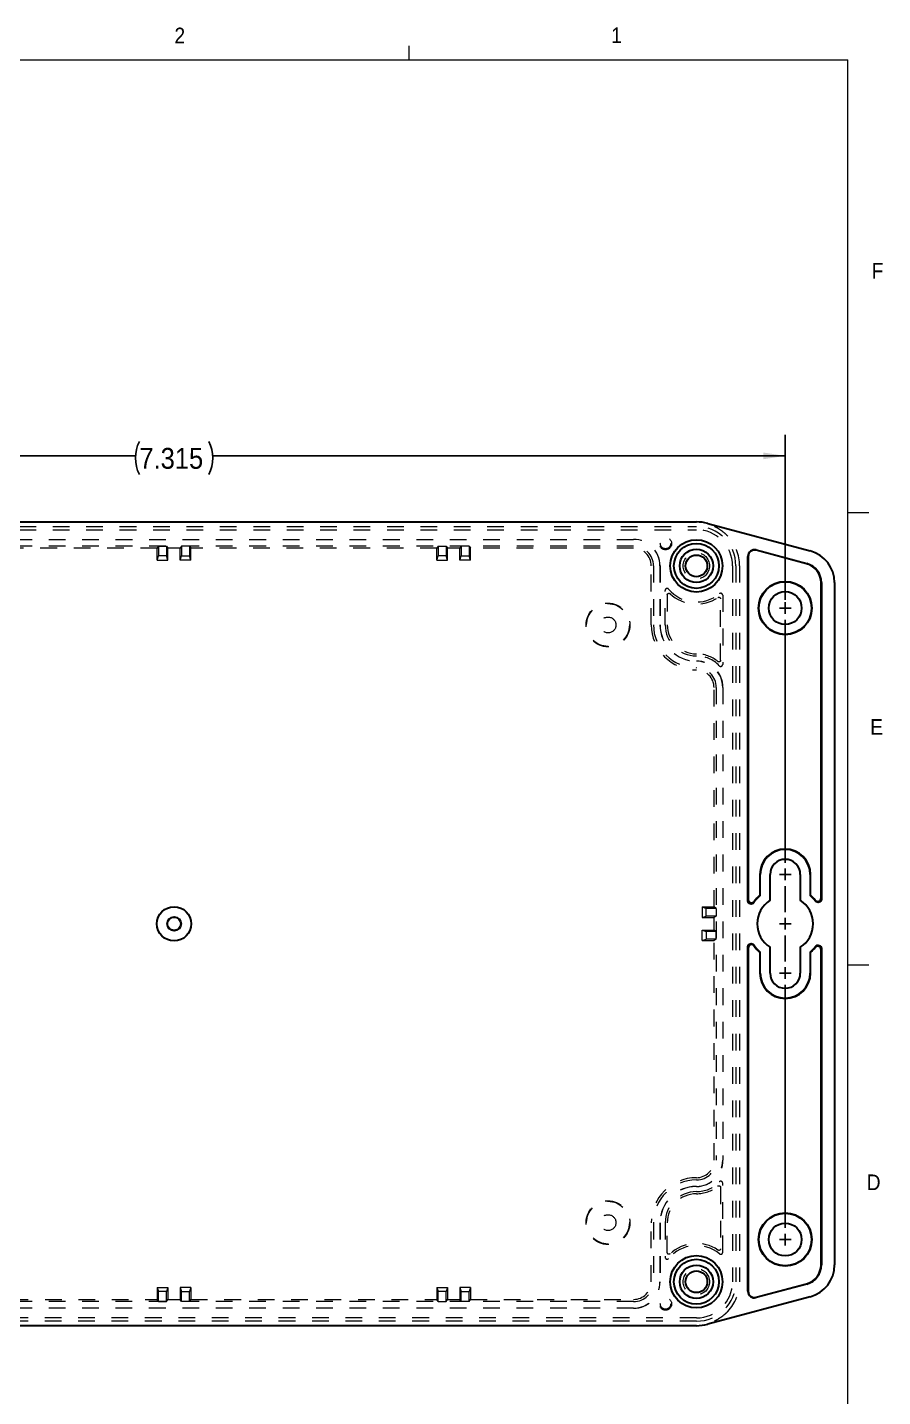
# Model space of a CAD drawing. Header units: inches. Extents: x 0.3 to 21.8, y 0.2 to 16.9.
# Drawn here: x 16.61 to 21.73, y 8.66 to 16.86 of the extents above; entities that cross this region are included whole.
import ezdxf

# ---------------------------------------------------------------- set-up
doc = ezdxf.new("R2010")
doc.units = ezdxf.units.IN
doc.header["$MEASUREMENT"] = 0
doc.linetypes.add('SLD-Dashed', pattern=[0.075, 0.05, -0.025])
doc.linetypes.add('SLD-Solid', pattern=[0])
doc.layers.add('SLD-0', color=7, linetype='SLD-Solid')
doc.styles.add('SLDTEXTSTYLE1', font='GOTHIC.TTF', dxfattribs={"width": 0.913})
doc.dimstyles.new('SLDDIMSTYLE0', dxfattribs={"dimtxt": 0.125, "dimasz": 0.13, "dimexe": 0, "dimexo": 0.0625, "dimgap": 0.03125, "dimtad": 0, "dimtih": 1, "dimtoh": 1, "dimdec": 3, "dimrnd": 1e-09, "dimzin": 12, "dimdsep": 46, "dimtxsty": 'SLDTEXTSTYLE1', "dimsah": 1, "dimcen": 0.09, "dimadec": 0, "dimazin": 3, "dimtfac": 1, "dimtdec": 3, "dimtofl": 0, "dimtmove": 0, "dimatfit": 3, "dimfxl": 0, "dimfrac": 2, "dimtolj": 1, "dimtzin": 12, "dimarcsym": 0})

# ---------------------------------------------------------------- blocks, each defined once
blk = doc.blocks.new('*D64')
at = {"layer": 'SLD-0'}
for p, q in [((13.8332, 13.4298), (13.8332, 14.4157)), ((21.1478, 13.4298), (21.1478, 14.4157)), ((13.8332, 14.2907), (17.2593, 14.2907)), ((21.1478, 14.2907), (17.7217, 14.2907))]:
    blk.add_line(p, q, dxfattribs=at)
for centre, start, end in [((17.4811, 14.278), 153.43495, 206.56505), ((17.4999, 14.278), 333.43495, 26.56505)]:
    blk.add_arc(centre, 0.2219, start, end, dxfattribs=at)
for points in [[(13.8332, 14.2907), (13.9632, 14.2707), (13.9632, 14.3107)], [(21.1478, 14.2907), (21.0178, 14.3107), (21.0178, 14.2707)]]:
    blk.add_solid(points, dxfattribs=at)
at = {"layer": 'SLD-0', "insert": (17.2827, 14.3384, -0.7146), "char_height": 0.125, "attachment_point": 1, "style": 'SLDTEXTSTYLE1'}
blk.add_mtext('7.315', dxfattribs=at)
blk = doc.blocks.new('SW_CENTERMARKSYMBOL_4')
at = {"layer": 'SLD-0', "color": 0}
for p, q in [((0, 0), (-0.035, 0)), ((0, 0), (0, 0.035)), ((0, 0), (0.035, 0)), ((0, 0), (0, -0.035)), ((0, -0.07), (0, -1.5245)), ((0, -1.5945), (-0.035, -1.5945)), ((0, -1.5945), (0, -1.5595)), ((0, -1.5945), (0.035, -1.5945)), ((0, -1.5945), (0, -1.6295)), ((0, -1.6645), (0, -1.8198)), ((0, -1.8898), (0, -1.8548)), ((0, -1.8898), (-0.035, -1.8898)), ((0, -1.8898), (0.035, -1.8898)), ((0, -1.8898), (0, -1.9248)), ((0, -1.9598), (0, -2.115)), ((0, -2.185), (-0.035, -2.185)), ((0, -2.185), (0, -2.15)), ((0, -2.185), (0.035, -2.185)), ((0, -2.185), (0, -2.22)), ((0, -2.255), (0, -3.7095)), ((0, -3.7795), (0, -3.7445)), ((0, -3.7795), (-0.035, -3.7795)), ((0, -3.7795), (0.035, -3.7795)), ((0, -3.7795), (0, -3.8145))]:
    blk.add_line(p, q, dxfattribs=at)

msp = doc.modelspace()

# ---------------------------------------------------------------- linework, layer by layer
at = {"color": 7, "linetype": 'SLD-Solid', "lineweight": 0}
for p, q in [((18.89788, 16.6606), (18.89788, 16.7454)), ((0.52288, 16.6606), (21.52288, 16.6606)), ((21.52288, 0.4106), (21.52288, 16.6606)), ((21.52288, 13.9516), (21.64788, 13.9516)), ((21.52288, 11.2436), (21.64788, 11.2436))]:
    msp.add_line(p, q, dxfattribs=at)
at = {"color": 7, "linetype": 'SLD-Solid', "lineweight": 30}
for p, q in [((14.36473, 13.89536), (20.61629, 13.89536)), ((20.68437, 13.8864), (21.29716, 13.7222)), ((20.92432, 11.62796), (20.92432, 13.68927)), ((20.92638, 13.68927), (20.92638, 11.63453)), ((21.27625, 13.64415), (20.97335, 13.72531)), ((20.97388, 13.7273), (21.27678, 13.64614)), ((21.36226, 11.64375), (21.36226, 13.53205)), ((21.36432, 13.53205), (21.36432, 11.63769)), ((21.44306, 13.53205), (21.44306, 9.44806)), ((20.99612, 11.78533), (20.99612, 11.66088)), ((20.99818, 11.65995), (20.99818, 11.78533)), ((21.05724, 11.63076), (21.05724, 11.78533)), ((21.23834, 11.78533), (21.23834, 11.63076)), ((21.29739, 11.78533), (21.29739, 11.65995)), ((21.29946, 11.66088), (21.29946, 11.78533)), ((20.99612, 11.66088), (20.99818, 11.65995)), ((21.29946, 11.66088), (21.29739, 11.65995)), ((20.92432, 9.29084), (20.92432, 11.35215)), ((20.92638, 11.34558), (20.92638, 9.29084)), ((20.99612, 11.31923), (20.99818, 11.32016)), ((20.99612, 11.31923), (20.99612, 11.19478)), ((20.99818, 11.19478), (20.99818, 11.32016)), ((21.05724, 11.19478), (21.05724, 11.34935)), ((21.23834, 11.34935), (21.23834, 11.19478)), ((21.29739, 11.32016), (21.29739, 11.19478)), ((21.29946, 11.31923), (21.29739, 11.32016)), ((21.29946, 11.19478), (21.29946, 11.31923)), ((21.36226, 9.44806), (21.36226, 11.33637)), ((21.36432, 11.34243), (21.36432, 9.44806)), ((20.97335, 9.2548), (21.27625, 9.33596)), ((21.27678, 9.33397), (20.97388, 9.25281)), ((21.29716, 9.25792), (20.68437, 9.09372)), ((20.61629, 9.08476), (14.36473, 9.08476))]:
    msp.add_line(p, q, dxfattribs=at)
at = {"color": 7, "linetype": 'SLD-Dashed', "lineweight": 0}
for p, q in [((14.36473, 13.86856), (20.61629, 13.86856)), ((14.36473, 13.84887), (20.61629, 13.84887)), ((14.74073, 13.7909), (20.24029, 13.7909)), ((14.74073, 13.79038), (20.24029, 13.79038)), ((14.74073, 13.75142), (20.24029, 13.75142)), ((17.38987, 13.7382), (15.91792, 13.7382)), ((17.39799, 13.7505), (17.38987, 13.7382)), ((17.38987, 13.66685), (17.38987, 13.7382)), ((17.38987, 13.66685), (17.39799, 13.69145)), ((17.39799, 13.7505), (17.39799, 13.69145)), ((17.39799, 13.7505), (17.44524, 13.7505)), ((17.44524, 13.69145), (17.39799, 13.69145)), ((17.44524, 13.7505), (17.45335, 13.7382)), ((17.44524, 13.7505), (17.44524, 13.69145)), ((17.45335, 13.66685), (17.44524, 13.69145)), ((17.52767, 13.7382), (17.45335, 13.7382)), ((17.45335, 13.66685), (17.45335, 13.7382)), ((17.53579, 13.7505), (17.52767, 13.7382)), ((17.52767, 13.66685), (17.52767, 13.7382)), ((17.52767, 13.66685), (17.53579, 13.69145)), ((17.53579, 13.7505), (17.53579, 13.69145)), ((17.58303, 13.7505), (17.53579, 13.7505)), ((17.53579, 13.69145), (17.58303, 13.69145)), ((17.58303, 13.7505), (17.59115, 13.7382)), ((17.58303, 13.7505), (17.58303, 13.69145)), ((17.59115, 13.66685), (17.58303, 13.69145)), ((19.0631, 13.7382), (17.59115, 13.7382)), ((17.59115, 13.66685), (17.59115, 13.7382)), ((19.07122, 13.7505), (19.0631, 13.7382)), ((19.0631, 13.66685), (19.0631, 13.7382)), ((19.0631, 13.66685), (19.07122, 13.69145)), ((19.07122, 13.7505), (19.07122, 13.69145)), ((19.07122, 13.7505), (19.11846, 13.7505)), ((19.11846, 13.69145), (19.07122, 13.69145)), ((19.11846, 13.7505), (19.12658, 13.7382)), ((19.11846, 13.7505), (19.11846, 13.69145)), ((19.12658, 13.66685), (19.11846, 13.69145)), ((19.2009, 13.7382), (19.12658, 13.7382)), ((19.12658, 13.66685), (19.12658, 13.7382)), ((19.20902, 13.7505), (19.2009, 13.7382)), ((19.2009, 13.66685), (19.2009, 13.7382)), ((19.2009, 13.66685), (19.20902, 13.69145)), ((19.20902, 13.7505), (19.20902, 13.69145)), ((19.25626, 13.7505), (19.20902, 13.7505)), ((19.20902, 13.69145), (19.25626, 13.69145)), ((19.25626, 13.7505), (19.26438, 13.7382)), ((19.25626, 13.7505), (19.25626, 13.69145)), ((19.26438, 13.66685), (19.25626, 13.69145)), ((20.24029, 13.7382), (19.26438, 13.7382)), ((19.26438, 13.66685), (19.26438, 13.7382)), ((17.38987, 13.66685), (17.45335, 13.66685)), ((17.59115, 13.66685), (17.52767, 13.66685)), ((19.0631, 13.66685), (19.12658, 13.66685)), ((19.26438, 13.66685), (19.2009, 13.66685)), ((20.34616, 13.27988), (20.34616, 13.63234)), ((20.35937, 13.63234), (20.35937, 13.27988)), ((20.39834, 13.63234), (20.39834, 13.27988)), ((20.39886, 13.63234), (20.39886, 13.27988)), ((20.83283, 13.63234), (20.83283, 9.34778)), ((20.85251, 13.63234), (20.85251, 9.34778)), ((20.87485, 13.63234), (20.87485, 9.34778)), ((20.42951, 13.27988), (20.42951, 13.48561)), ((20.44221, 13.45824), (20.44221, 13.27988)), ((20.77377, 13.45649), (20.77377, 13.04242)), ((20.76108, 13.06741), (20.76108, 13.43469)), ((20.72216, 11.59069), (20.72216, 12.90388)), ((20.73537, 12.90388), (20.73537, 10.07623)), ((20.77434, 12.90388), (20.77434, 10.07623)), ((20.77486, 12.90388), (20.77486, 10.07623)), ((20.6508, 11.59069), (20.72216, 11.59069)), ((20.6508, 11.59069), (20.67541, 11.58258)), ((20.6508, 11.59069), (20.6508, 11.52721)), ((20.67541, 11.53533), (20.67541, 11.58258)), ((20.73446, 11.58258), (20.67541, 11.58258)), ((20.73446, 11.58258), (20.72216, 11.59069)), ((20.73446, 11.58258), (20.73446, 11.53533)), ((20.6508, 11.52721), (20.67541, 11.53533)), ((20.6508, 11.52721), (20.72216, 11.52721)), ((20.73446, 11.53533), (20.67541, 11.53533)), ((20.73446, 11.53533), (20.72216, 11.52721)), ((20.72216, 11.4529), (20.72216, 11.52721)), ((20.6508, 11.4529), (20.72216, 11.4529)), ((20.6508, 11.38942), (20.6508, 11.4529)), ((20.6508, 11.4529), (20.67541, 11.44478)), ((20.6508, 11.38942), (20.67541, 11.39754)), ((20.67541, 11.44478), (20.67541, 11.39754)), ((20.73446, 11.44478), (20.67541, 11.44478)), ((20.73446, 11.39754), (20.67541, 11.39754)), ((20.73446, 11.44478), (20.72216, 11.4529)), ((20.73446, 11.39754), (20.72216, 11.38942)), ((20.73446, 11.39754), (20.73446, 11.44478)), ((20.6508, 11.38942), (20.72216, 11.38942)), ((20.72216, 10.07623), (20.72216, 11.38942)), ((20.77377, 9.52363), (20.77377, 9.93769)), ((20.76108, 9.91271), (20.76108, 9.54542)), ((20.34616, 9.34778), (20.34616, 9.70023)), ((20.35937, 9.70023), (20.35937, 9.34778)), ((20.39834, 9.70023), (20.39834, 9.34778)), ((20.39886, 9.70023), (20.39886, 9.34778)), ((20.42951, 9.70023), (20.42951, 9.4945)), ((20.44221, 9.52187), (20.44221, 9.70023)), ((17.38987, 9.31327), (17.45335, 9.31327)), ((17.38987, 9.31327), (17.39799, 9.28866)), ((17.38987, 9.31327), (17.38987, 9.24191)), ((17.39799, 9.22961), (17.39799, 9.28866)), ((17.44524, 9.28866), (17.39799, 9.28866)), ((17.45335, 9.31327), (17.44524, 9.28866)), ((17.44524, 9.22961), (17.44524, 9.28866)), ((17.45335, 9.31327), (17.45335, 9.24191)), ((17.59115, 9.31327), (17.52767, 9.31327)), ((17.52767, 9.31327), (17.53579, 9.28866)), ((17.52767, 9.31327), (17.52767, 9.24191)), ((17.53579, 9.22961), (17.53579, 9.28866)), ((17.53579, 9.28866), (17.58303, 9.28866)), ((17.59115, 9.31327), (17.58303, 9.28866)), ((17.58303, 9.22961), (17.58303, 9.28866)), ((17.59115, 9.31327), (17.59115, 9.24191)), ((19.0631, 9.31327), (19.12658, 9.31327)), ((19.0631, 9.31327), (19.07122, 9.28866)), ((19.0631, 9.31327), (19.0631, 9.24191)), ((19.07122, 9.22961), (19.07122, 9.28866)), ((19.11846, 9.28866), (19.07122, 9.28866)), ((19.12658, 9.31327), (19.11846, 9.28866)), ((19.11846, 9.22961), (19.11846, 9.28866)), ((19.12658, 9.31327), (19.12658, 9.24191)), ((19.2009, 9.31327), (19.2009, 9.24191)), ((19.2009, 9.31327), (19.20902, 9.28866)), ((19.26438, 9.31327), (19.2009, 9.31327)), ((19.20902, 9.28866), (19.25626, 9.28866)), ((19.20902, 9.22961), (19.20902, 9.28866)), ((19.26438, 9.31327), (19.25626, 9.28866)), ((19.25626, 9.22961), (19.25626, 9.28866)), ((19.26438, 9.31327), (19.26438, 9.24191)), ((20.24029, 9.2287), (14.74073, 9.2287)), ((20.24029, 9.18973), (14.74073, 9.18973)), ((20.24029, 9.18921), (14.74073, 9.18921)), ((15.91792, 9.24191), (17.38987, 9.24191)), ((17.39799, 9.22961), (17.38987, 9.24191)), ((17.39799, 9.22961), (17.44524, 9.22961)), ((17.44524, 9.22961), (17.45335, 9.24191)), ((17.45335, 9.24191), (17.52767, 9.24191)), ((17.53579, 9.22961), (17.52767, 9.24191)), ((17.58303, 9.22961), (17.53579, 9.22961)), ((17.58303, 9.22961), (17.59115, 9.24191)), ((17.59115, 9.24191), (19.0631, 9.24191)), ((19.07122, 9.22961), (19.0631, 9.24191)), ((19.07122, 9.22961), (19.11846, 9.22961)), ((19.11846, 9.22961), (19.12658, 9.24191)), ((19.12658, 9.24191), (19.2009, 9.24191)), ((19.20902, 9.22961), (19.2009, 9.24191)), ((19.25626, 9.22961), (19.20902, 9.22961)), ((19.25626, 9.22961), (19.26438, 9.24191)), ((19.26438, 9.24191), (20.24029, 9.24191)), ((20.61629, 9.13124), (14.36473, 9.13124)), ((20.61629, 9.11156), (14.36473, 9.11156))]:
    msp.add_line(p, q, dxfattribs=at)
for centre, radius in [((20.43131, 13.76556), 0.037), ((20.43131, 13.76556), 0.03089), ((20.61629, 13.63234), 0.07874), ((20.08751, 13.27856), 0.13104), ((20.08751, 13.27856), 0.12795), ((20.08751, 13.27856), 0.0475), ((20.08751, 9.70156), 0.13104), ((20.08751, 9.70156), 0.12795), ((20.08751, 9.70156), 0.0475), ((20.61629, 9.34778), 0.07874), ((20.43131, 9.21456), 0.037), ((20.43131, 9.21456), 0.03089)]:
    msp.add_circle(centre, radius, dxfattribs=at)
at = {"color": 7, "linetype": 'SLD-Solid', "lineweight": 30}
for centre, radius in [((20.61629, 13.63234), 0.1565), ((20.61629, 13.63234), 0.13451), ((20.61629, 13.63234), 0.1), ((20.61629, 13.63234), 0.06496), ((21.14779, 13.37982), 0.15954), ((21.14779, 13.37982), 0.15748), ((21.14779, 13.37982), 0.09843), ((17.49051, 11.49006), 0.1025), ((17.49051, 11.49006), 0.04176), ((17.49051, 11.49006), 0.04), ((21.14779, 9.60029), 0.15954), ((21.14779, 9.60029), 0.15748), ((21.14779, 9.60029), 0.09843), ((20.61629, 9.34778), 0.1565), ((20.61629, 9.34778), 0.13451), ((20.61629, 9.34778), 0.1), ((20.61629, 9.34778), 0.06496)]:
    msp.add_circle(centre, radius, dxfattribs=at)
for centre, radius, start, end in [((20.61629, 13.63234), 0.26302, 75, 90), ((20.96369, 13.68927), 0.03937, 75, 180), ((20.96369, 13.68927), 0.03731, 75, 180), ((21.24621, 13.53205), 0.19685, 0, 75), ((21.24621, 13.53205), 0.11605, 0, 75), ((21.24621, 13.53205), 0.11811, 0, 75), ((21.14779, 11.78533), 0.15167, 0, 180), ((21.14779, 11.78533), 0.14961, 0, 180), ((21.14779, 11.78533), 0.09055, 0, 180), ((21.14779, 11.49006), 0.22638, 131.366225, 145.912464), ((21.14779, 11.49006), 0.22844, 131.600302, 144.389303), ((21.14779, 11.49006), 0.22638, 36.867803, 48.633775), ((21.14779, 11.49006), 0.22844, 38.273245, 48.399698), ((21.14779, 11.49006), 0.16732, 122.763762, 237.236238), ((21.14779, 11.49006), 0.16732, 302.763762, 57.236238), ((21.14779, 11.49006), 0.22638, 214.087536, 228.633775), ((21.14779, 11.49006), 0.22844, 215.610697, 228.399698), ((21.14779, 11.49006), 0.22638, 311.366225, 323.132197), ((21.14779, 11.49006), 0.22844, 311.600302, 321.726755), ((21.14779, 11.19478), 0.15167, 180, 360), ((21.14779, 11.19478), 0.14961, 180, 0), ((21.14779, 11.19478), 0.09055, 180, 0), ((21.24621, 9.44806), 0.11605, 285, 0), ((21.24621, 9.44806), 0.11811, 285, 0), ((21.24621, 9.44806), 0.19685, 285, 0), ((20.96369, 9.29084), 0.03937, 180, 285), ((20.96369, 9.29084), 0.03731, 180, 285), ((20.61629, 9.34778), 0.26302, 270, 285)]:
    msp.add_arc(centre, radius, start, end, dxfattribs=at)
at = {"color": 7, "linetype": 'SLD-Dashed', "lineweight": 0}
for centre, radius, start, end in [((20.61629, 13.63234), 0.23622, 0, 90), ((20.24029, 13.63234), 0.15856, 0, 90), ((20.24029, 13.63234), 0.15805, 0, 90), ((20.61629, 13.63234), 0.21654, 0, 90), ((20.61629, 13.63234), 0.25855, 0, 43.251376), ((20.24029, 13.63234), 0.11908, 0, 90), ((20.24029, 13.63234), 0.10587, 0, 90), ((20.44132, 13.48561), 0.01181, 39.982443, 180), ((20.61629, 13.63234), 0.21654, 219.982443, 309.637714), ((20.61629, 13.63234), 0.22923, 226.695039, 304.291872), ((20.76196, 13.45649), 0.01181, 0, 129.637714), ((20.61629, 13.27988), 0.27013, 180, 270), ((20.61629, 13.27988), 0.25692, 180, 270), ((20.61629, 13.27988), 0.21795, 180, 270), ((20.61629, 13.27988), 0.21744, 180, 270), ((20.61629, 13.27988), 0.18678, 180, 270), ((20.61629, 13.27988), 0.17408, 180, 270), ((20.61629, 12.90388), 0.20192, 50.503612, 90), ((20.61629, 12.90388), 0.18922, 43.563644, 90), ((20.61629, 12.90388), 0.15856, 0, 90), ((20.61629, 12.90388), 0.15805, 0, 90), ((20.76196, 13.04242), 0.01181, 223.563644, 0), ((20.61629, 12.90388), 0.11908, 0, 90), ((20.61629, 12.90388), 0.10587, 0, 90), ((20.61629, 10.07623), 0.10587, 270, 0), ((20.61629, 10.07623), 0.15856, 270, 0), ((20.61629, 10.07623), 0.15805, 270, 0), ((20.61629, 10.07623), 0.11908, 270, 0), ((20.61629, 9.70023), 0.27013, 90, 180), ((20.61629, 9.70023), 0.25692, 90, 180), ((20.61629, 9.70023), 0.21795, 90, 180), ((20.61629, 9.70023), 0.21744, 90, 180), ((20.61629, 10.07623), 0.18922, 270, 316.436356), ((20.61629, 10.07623), 0.20192, 270, 309.496388), ((20.76196, 9.93769), 0.01181, 0, 136.436356), ((20.61629, 9.70023), 0.18678, 90, 180), ((20.61629, 9.70023), 0.17408, 90, 180), ((20.61629, 9.34778), 0.21654, 50.362286, 140.017557), ((20.61629, 9.34778), 0.22923, 55.708128, 133.304961), ((20.76196, 9.52363), 0.01181, 230.362286, 0), ((20.44132, 9.4945), 0.01181, 180, 320.017557), ((20.24029, 9.34778), 0.10587, 270, 0), ((20.24029, 9.34778), 0.15856, 270, 0), ((20.24029, 9.34778), 0.15805, 270, 0), ((20.24029, 9.34778), 0.11908, 270, 0), ((20.61629, 9.34778), 0.23622, 270, 0), ((20.61629, 9.34778), 0.21654, 270, 0), ((20.61629, 9.34778), 0.25855, 316.748624, 0)]:
    msp.add_arc(centre, radius, start, end, dxfattribs=at)
for points, knots in [([(20.80461, 13.8095), (20.79597, 13.81868), (20.78691, 13.82703), (20.76785, 13.84231), (20.75782, 13.84924), (20.73745, 13.86139), (20.72703, 13.86667), (20.71099, 13.87351), (20.70557, 13.87561), (20.69458, 13.87945), (20.68896, 13.8812), (20.68339, 13.88273)], [0, 0, 0, 0, 0.25, 0.25, 0.5, 0.5, 0.75, 0.75, 0.875, 0.875, 1, 1, 1, 1]), ([(20.44221, 13.45824), (20.44221, 13.4602), (20.44279, 13.46212), (20.44491, 13.46535), (20.44647, 13.46666), (20.45001, 13.46819), (20.45203, 13.46843), (20.45585, 13.46776), (20.45764, 13.46686), (20.45907, 13.46552)], [0, 0, 0, 0, 0.25, 0.25, 0.5, 0.5, 0.75, 0.75, 1, 1, 1, 1]), ([(20.74544, 13.44295), (20.74846, 13.44501), (20.75255, 13.44522), (20.75894, 13.44184), (20.76108, 13.43834), (20.76108, 13.43469)], [0, 0, 0, 0, 0.5, 0.5, 1, 1, 1, 1]), ([(20.76108, 13.06741), (20.76108, 13.06551), (20.76053, 13.06364), (20.75852, 13.06047), (20.75704, 13.05917), (20.75365, 13.05756), (20.75173, 13.05725), (20.74796, 13.05772), (20.74618, 13.05848), (20.74472, 13.05969)], [0, 0, 0, 0, 0.25, 0.25, 0.5, 0.5, 0.75, 0.75, 1, 1, 1, 1]), ([(20.74472, 9.92042), (20.74618, 9.92163), (20.74797, 9.92239), (20.75169, 9.92286), (20.75364, 9.92255), (20.75704, 9.92095), (20.7585, 9.91967), (20.76054, 9.91646), (20.76108, 9.91461), (20.76108, 9.91271)], [0, 0, 0, 0, 0.25, 0.25, 0.5, 0.5, 0.75, 0.75, 1, 1, 1, 1]), ([(20.45907, 9.51459), (20.45764, 9.51325), (20.45585, 9.51236), (20.45204, 9.51168), (20.45002, 9.51192), (20.44647, 9.51345), (20.44492, 9.51475), (20.44279, 9.51799), (20.44221, 9.51991), (20.44221, 9.52187)], [0, 0, 0, 0, 0.25, 0.25, 0.5, 0.5, 0.75, 0.75, 1, 1, 1, 1]), ([(20.76108, 9.54542), (20.76108, 9.54178), (20.75895, 9.53827), (20.75256, 9.53489), (20.74846, 9.53511), (20.74544, 9.53716)], [0, 0, 0, 0, 0.5, 0.5, 1, 1, 1, 1]), ([(20.80461, 9.17062), (20.79597, 9.16143), (20.78691, 9.15309), (20.76785, 9.13781), (20.75782, 9.13087), (20.73745, 9.11872), (20.72703, 9.11344), (20.71099, 9.1066), (20.70557, 9.1045), (20.69458, 9.10067), (20.68896, 9.09892), (20.68339, 9.09738)], [0, 0, 0, 0, 0.25, 0.25, 0.5, 0.5, 0.75, 0.75, 0.875, 0.875, 1, 1, 1, 1])]:
    msp.add_open_spline(points, degree=3, knots=knots, dxfattribs=at)
at = {"color": 7, "linetype": 'SLD-Solid', "lineweight": 30}
for points in [[(21.32713, 11.63155), (21.32966, 11.62834), (21.33315, 11.626), (21.34095, 11.62371), (21.3452, 11.62381), (21.35284, 11.62646), (21.35627, 11.62903), (21.36095, 11.63561), (21.36226, 11.63965), (21.36226, 11.64375)], [(21.36432, 11.63769), (21.36432, 11.63355), (21.36302, 11.62951), (21.35822, 11.62285), (21.35476, 11.6203), (21.34701, 11.61771), (21.34268, 11.61767), (21.3349, 11.6201), (21.33138, 11.62257), (21.3289, 11.62588)], [(20.96031, 11.61693), (20.95794, 11.61344), (20.95452, 11.6108), (20.94661, 11.608), (20.94224, 11.6079), (20.93426, 11.61034), (20.93066, 11.61289), (20.92571, 11.61958), (20.92432, 11.62375), (20.92432, 11.62796)], [(20.92638, 11.63453), (20.92638, 11.63036), (20.92771, 11.62629), (20.93259, 11.61959), (20.9361, 11.61705), (20.94395, 11.61452), (20.94832, 11.61454), (20.95613, 11.61712), (20.95964, 11.61968), (20.96207, 11.62307)], [(20.92432, 11.35215), (20.92432, 11.35637), (20.92568, 11.36048), (20.93065, 11.36722), (20.93422, 11.36975), (20.9422, 11.37221), (20.94661, 11.37211), (20.95446, 11.36934), (20.95794, 11.36667), (20.96031, 11.36318)], [(20.96207, 11.35704), (20.95964, 11.36043), (20.95619, 11.36297), (20.94832, 11.36558), (20.94399, 11.3656), (20.93613, 11.36308), (20.9326, 11.36053), (20.92774, 11.35388), (20.92638, 11.34975), (20.92638, 11.34558)], [(21.36226, 11.33637), (21.36226, 11.34046), (21.36098, 11.34446), (21.35628, 11.35109), (21.35287, 11.35364), (21.34523, 11.3563), (21.34095, 11.3564), (21.3332, 11.35414), (21.32966, 11.35177), (21.32713, 11.34856)], [(21.3289, 11.35424), (21.33138, 11.35755), (21.33484, 11.35999), (21.34268, 11.36245), (21.34698, 11.36241), (21.35473, 11.35983), (21.35822, 11.35727), (21.36299, 11.35065), (21.36432, 11.34656), (21.36432, 11.34243)]]:
    msp.add_open_spline(points, degree=3, knots=[0, 0, 0, 0, 0.25, 0.25, 0.5, 0.5, 0.75, 0.75, 1, 1, 1, 1], dxfattribs=at)

# ---------------------------------------------------------------- block references
at = {"layer": 'SLD-0'}
msp.add_blockref('SW_CENTERMARKSYMBOL_4', (21.14779, 13.37982), dxfattribs=at)

# ---------------------------------------------------------------- texts
at = {"color": 7, "linetype": 'Continuous', "lineweight": 0, "char_height": 0.09375, "attachment_point": 1, "style": 'SLDTEXTSTYLE1'}
for s, insert in [('2', (17.49284, 16.85346)), ('1', (20.10713, 16.8552)), ('F', (21.66553, 15.44538)), ('E', (21.65688, 12.71509)), ('D', (21.6359, 9.98975))]:
    msp.add_mtext(s, dxfattribs=dict(at, insert=insert))

# ---------------------------------------------------------------- dimensions: what is measured, and where the dimension line sits
at = {"layer": 'SLD-0'}
dim = msp.add_linear_dim(base=(21.14779, 14.29069), p1=(13.83324, 13.37982), p2=(21.14779, 13.37982), text='(<>)', dimstyle='SLDDIMSTYLE0', dxfattribs=at)
dim.commit()
dim.dimension.update_dxf_attribs({"geometry": '*D64', "text_midpoint": (17.49051, 14.29069), "dimtype": 160})

doc.saveas('drawing.dxf')
